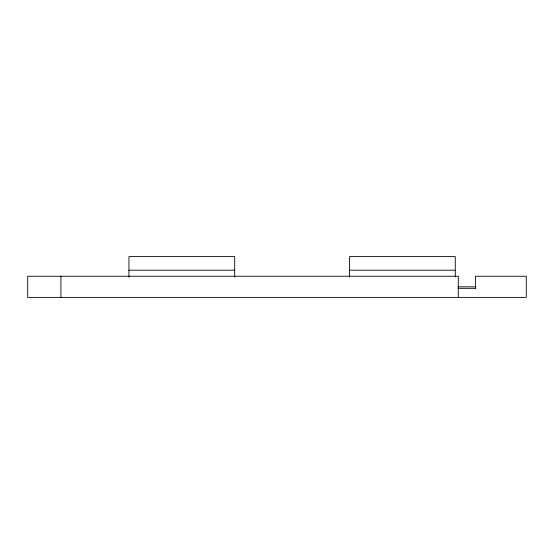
<?xml version="1.0" encoding="UTF-8"?>
<svg xmlns="http://www.w3.org/2000/svg" width="554" height="554" viewBox="0 0 554 554"><rect width="100%" height="100%" fill="white"/><g stroke="black" fill="none" stroke-linecap="round" stroke-linejoin="round"><path stroke-width="0.83" d="M128.93 270.2L234.695 270.2M349.526 270.2L455.284 270.2M457.874 286.82L476.011 286.82M457.853 288.329L475.803 288.329M475.498 288.329L475.498 276.245L526.3 276.245L526.3 297.394L27.7 297.394L27.7 276.245L458.31 276.245L458.31 297.394M455.284 277.111L455.284 256.606L349.526 256.606L349.526 277.111M234.695 277.111L234.695 256.606L128.93 256.606L128.93 277.111M60.94 276.245L60.94 297.394"/></g></svg>
